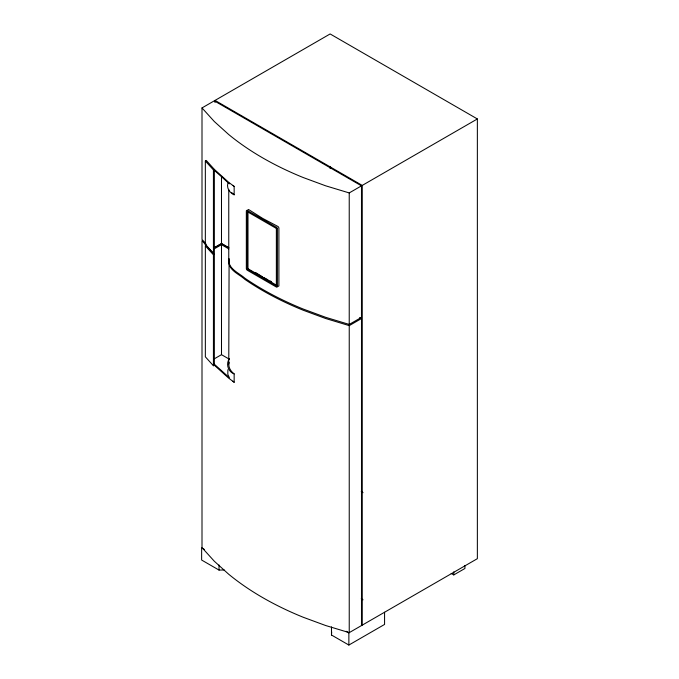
<?xml version="1.0" encoding="UTF-8"?>
<svg xmlns="http://www.w3.org/2000/svg" width="679" height="679" viewBox="0 0 679 679"><rect width="100%" height="100%" fill="white"/><g stroke="black" fill="none" stroke-linecap="round" stroke-linejoin="round"><path stroke-width="1.02" d="M384.569 612.246L384.569 624.434L348.87 645.05L331.488 635.018L331.692 631.894M227.881 183.22C226.413 188.159 229.689 192.844 234.153 194.805L234.153 186.436L232.956 185.35M205.559 243.362L202.002 239.432L202.002 107.927L214.258 100.848L361.483 185.851L361.483 317.365L349.227 324.435L325.623 317.305L303.241 309.055A304.71 175.929 0 0 1 244.796 278.127C239.059 272.933 227.015 268.4 229.086 258.58M228.764 364.046L229.095 259.777M229.095 362.348C227.847 366.838 230.648 371.294 234.153 373.9L234.153 382.269L228.653 378.127L214.352 365.209L214.352 254.26L211.11 250.678M227.881 369.724L227.813 374.333L229.392 377.728L214.352 364.25M229.341 358.648C225.7 363.969 227.957 371.642 234.153 373.9M215.031 102.529L215.031 100.407L330.13 33.95L477.362 118.952L477.362 558.673L348.87 632.853L346.12 631.275M213.427 253.598L213.427 169.911L214.352 169.377L214.352 253.063L213.427 253.598L205.338 244.678L205.338 160.991L206.272 160.456L214.352 169.377L228.653 182.303L234.153 186.436M247.368 211.712L247.988 211.356L247.988 268.74L276.981 285.477L276.361 285.834L247.368 269.096L247.368 211.712L276.361 228.45L276.981 228.093M205.338 244.678L206.272 244.143M214.352 365.209L213.427 365.743L205.347 356.823L205.347 245.874L206.272 245.34M214.564 247.487L221.49 243.489L228.823 247.716M214.216 247.928L221.566 243.685L228.738 247.827M214.572 248.675L221.498 244.678L228.823 248.904M213.427 365.743L213.427 254.795L214.352 254.26M202.002 107.927L214.352 121.558L228.653 134.476A304.795 175.971 0 0 0 303.233 177.542L325.623 185.8L349.227 192.929L361.483 185.851M215.031 100.407L362.255 185.409L477.362 118.952M247.368 269.096L247.988 268.74M214.572 358.665L221.498 354.667L229.196 359.115M228.764 261.551C228.865 270.598 239.229 274.121 244.796 279.324A304.608 175.869 0 0 0 303.241 310.244L325.631 318.502L349.235 325.631L361.491 318.553L361.491 625.563M451.187 573.424L453.776 574.918L464.928 568.476L464.928 565.429M204.379 549.438L201.638 547.851L201.638 560.048L219.02 570.08L224.231 569.97M263.579 277.456L268.027 279.816M269.809 280.758L271.592 281.7M359.666 317.5L361.491 318.553M361.228 491.621L363.053 492.674M361.245 598.776L363.036 599.812M255.762 272.618L262.688 276.99M214.352 170.336L229.383 183.814L228.865 183.084M231.76 192.632L234.153 194.805M232.956 381.182L234.153 382.269M205.338 160.991L213.427 169.911M210.541 250.05L202.002 240.629L202.002 547.639L214.352 561.27L228.653 574.196A304.693 175.912 0 0 0 303.241 617.262L325.631 625.512L349.235 632.641L349.235 325.631M205.347 245.874L213.427 254.795M453.776 571.871L453.776 574.918M362.255 185.409L362.255 625.121M349.227 192.929L349.227 324.435M348.87 632.853L348.87 645.05M331.488 626.887L331.488 635.018M330.13 166.397L330.13 168.511M276.361 228.45L276.361 285.834M228.764 189.382L228.764 260.354M221.49 176.667L221.49 243.489M221.498 244.678L221.498 354.667M219.02 565.004L219.02 570.08M277.821 286.19A1.468 0.883 57.8 0 0 278.899 285.562L278.899 228.178A1.468 0.883 57.8 0 0 277.821 226.413L262.688 218.409L248.828 209.675A1.468 0.806 62.1 0 0 247.835 210.244M276.361 227.253L247.368 210.515A1.468 0.849 60 0 0 246.333 211.118L246.333 268.502A1.468 0.849 60 0 0 247.368 270.293L276.361 287.03A1.468 0.849 60 0 0 277.397 286.436L277.397 229.044A1.468 0.849 60 0 0 276.361 227.253"/></g></svg>
